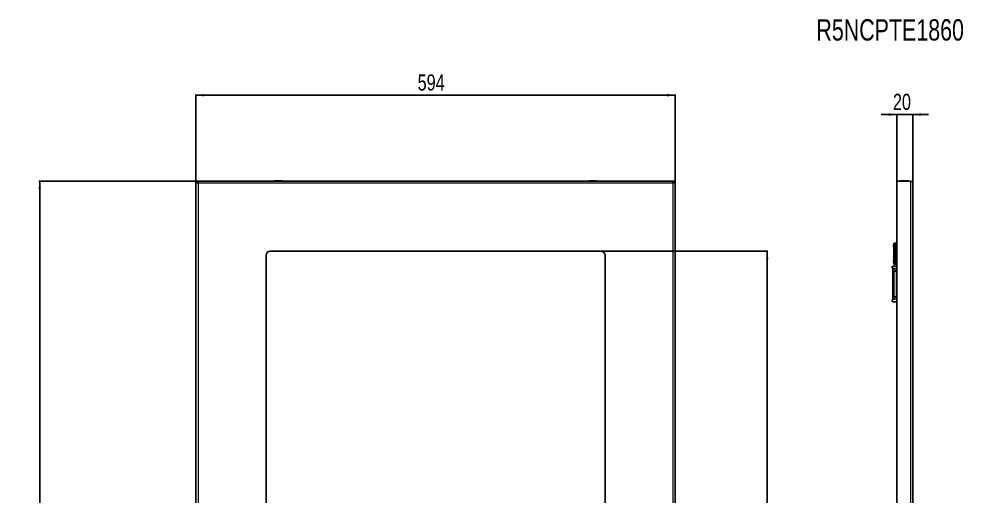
# Model space of a CAD drawing. Header units: millimetres. Extents: x -591 to 1706, y -1269 to 978.
# Drawn here: x -591 to 579, y 387 to 978 of the extents above; entities that cross this region are included whole.
import ezdxf

# ---------------------------------------------------------------- set-up
doc = ezdxf.new("R2010")
doc.units = ezdxf.units.MM
doc.layers.add('FORMAT', color=7, linetype='Continuous')
doc.styles.add('SLDTEXTSTYLE0', font='TXT', dxfattribs={"width": 0.75})
doc.dimstyles.new('SLDDIMSTYLE0', dxfattribs={"dimtxt": 20, "dimasz": 10, "dimexe": 0, "dimexo": 0.0625, "dimgap": 5, "dimtad": 2, "dimdec": 1, "dimrnd": 1e-09, "dimzin": 12, "dimdsep": 46, "dimtxsty": 'SLDTEXTSTYLE0', "dimsah": 1, "dimcen": 0.09, "dimadec": 0, "dimazin": 3, "dimtfac": 1, "dimtofl": 0, "dimtmove": 0, "dimatfit": 3, "dimfxl": 0, "dimfrac": 2, "dimtolj": 1, "dimtzin": 12, "dimarcsym": 0})
doc.dimstyles.new('SLDDIMSTYLE1', dxfattribs={"dimtxt": 20, "dimasz": 10, "dimexe": 0, "dimexo": 0.0625, "dimgap": 5, "dimtad": 2, "dimdec": 1, "dimrnd": 1e-09, "dimzin": 12, "dimdsep": 46, "dimtxsty": 'SLDTEXTSTYLE0', "dimsah": 1, "dimcen": 0.09, "dimadec": 0, "dimazin": 3, "dimtfac": 1, "dimtmove": 0, "dimatfit": 0, "dimfxl": 0, "dimfrac": 2, "dimtolj": 1, "dimtzin": 12, "dimarcsym": 0})

# ---------------------------------------------------------------- blocks, each defined once
blk = doc.blocks.new('_D')
at = {"layer": 'FORMAT'}
for p, q in [((-371.4, 777.4), (-371.4, 884.9)), ((-371.4, 883.9), (222.6, 883.9)), ((222.6, 777.4), (222.6, 884.9))]:
    blk.add_line(p, q, dxfattribs=at)
for points in [[(-371.4, 883.9), (-361.4, 882.3), (-361.4, 885.4)], [(222.6, 883.9), (212.6, 885.4), (212.6, 882.3)]]:
    blk.add_solid(points, dxfattribs=at)
at = {"layer": 'FORMAT', "insert": (-96.6, 909.6), "char_height": 20, "attachment_point": 1, "style": 'SLDTEXTSTYLE0'}
blk.add_mtext('594', dxfattribs=at)
blk = doc.blocks.new('_D_1')
at = {"layer": 'FORMAT'}
for p, q in [((-371.4, 777.4), (-566.1, 777.4)), ((-565.1, -977.6), (-565.1, 777.4)), ((-371.4, -977.6), (-566.1, -977.6))]:
    blk.add_line(p, q, dxfattribs=at)
for points in [[(-565.1, 777.4), (-566.6, 767.4), (-563.5, 767.4)], [(-565.1, -977.6), (-563.5, -967.6), (-566.6, -967.6)]]:
    blk.add_solid(points, dxfattribs=at)
at = {"layer": 'FORMAT', "insert": (-590.9, -129.7), "char_height": 20, "attachment_point": 1, "rotation": 90, "style": 'SLDTEXTSTYLE0'}
blk.add_mtext('1755', dxfattribs=at)
blk = doc.blocks.new('_D_3')
at = {"layer": 'FORMAT'}
for p, q in [((130.6, 690.4), (337.6, 690.4)), ((336.6, -890.6), (336.6, 690.4)), ((130.6, -890.6), (337.6, -890.6))]:
    blk.add_line(p, q, dxfattribs=at)
for points in [[(336.6, 690.4), (335.1, 680.4), (338.2, 680.4)], [(336.6, -890.6), (338.2, -880.6), (335.1, -880.6)]]:
    blk.add_solid(points, dxfattribs=at)
at = {"layer": 'FORMAT', "insert": (310.8, -129.7), "char_height": 20, "attachment_point": 1, "rotation": 90, "style": 'SLDTEXTSTYLE0'}
blk.add_mtext('1581', dxfattribs=at)
blk = doc.blocks.new('_D_5')
at = {"layer": 'FORMAT'}
for p, q in [((497.3, 859.9), (478, 859.9)), ((497.3, 777.4), (497.3, 860.9)), ((497.3, 859.9), (517.3, 859.9)), ((517.3, 774.8), (517.3, 860.9)), ((517.3, 859.9), (536.5, 859.9))]:
    blk.add_line(p, q, dxfattribs=at)
for points in [[(497.3, 859.9), (487.3, 861.4), (487.3, 858.3)], [(517.3, 859.9), (527.3, 858.3), (527.3, 861.4)]]:
    blk.add_solid(points, dxfattribs=at)
at = {"layer": 'FORMAT', "insert": (492.5, 885.6), "char_height": 20, "attachment_point": 1, "style": 'SLDTEXTSTYLE0'}
blk.add_mtext('20', dxfattribs=at)

msp = doc.modelspace()

# ---------------------------------------------------------------- linework, layer by layer
at = {"color": 7, "linetype": 'Continuous', "lineweight": 25}
for p, q in [((-371.39, -977.64), (-371.39, 777.36)), ((-371.39, 777.36), (-369.39, 777.36)), ((220.31, 777.36), (-369.09, 777.36)), ((-369.09, 775.64), (-369.09, 777.36)), ((220.31, 777.36), (220.31, 775.65)), ((222.61, 777.36), (220.61, 777.36)), ((222.61, -977.64), (222.61, 777.36)), ((497.27, -977.64), (497.27, 777.36)), ((514.67, 777.36), (497.27, 777.36)), ((517.27, 774.76), (517.27, -24.15)), ((493.67, 699.86), (493.67, 674.86)), ((497.27, 700.36), (495.67, 700.36)), ((-284.39, 685.36), (-284.39, -885.64)), ((130.61, 690.36), (-279.39, 690.36)), ((135.61, -885.64), (135.61, 685.36)), ((491.72, 671.36), (491.72, 669.36)), ((497.27, 671.86), (492.22, 671.86)), ((492.22, 668.86), (495.72, 668.86)), ((492.22, 668.86), (492.22, 668.56)), ((492.22, 631.16), (492.22, 668.56)), ((492.22, 668.56), (495.22, 668.56)), ((494.72, 668.86), (494.72, 668.56)), ((495.22, 668.56), (495.72, 668.56)), ((495.67, 674.36), (497.27, 674.36)), ((495.72, 668.56), (495.72, 668.86)), ((493.77, 665.86), (496.77, 665.86)), ((493.77, 633.86), (493.77, 665.86)), ((497.27, 665.86), (496.77, 665.86)), ((496.77, 633.86), (493.77, 633.86)), ((496.77, 633.86), (497.27, 633.86)), ((491.72, 630.36), (491.72, 628.36)), ((495.22, 631.16), (492.22, 631.16)), ((492.22, 631.16), (492.22, 630.86)), ((495.72, 630.86), (492.22, 630.86)), ((492.22, 627.86), (497.27, 627.86)), ((494.72, 631.16), (494.72, 630.86)), ((495.72, 631.16), (495.22, 631.16)), ((495.72, 630.86), (495.72, 631.16))]:
    msp.add_line(p, q, dxfattribs=at)
at = {"color": 8, "linetype": 'Continuous', "lineweight": 18}
for p, q in [((-368.79, 774.76), (-368.79, -24.3)), ((220.01, 774.76), (-368.79, 774.76)), ((-269.39, 777.48), (-274.25, 777.48)), ((-269.39, 777.61), (-274.14, 777.61)), ((-264.64, 777.61), (-269.39, 777.61)), ((-264.53, 777.48), (-269.39, 777.48)), ((125.47, 777.48), (115.75, 777.48)), ((125.36, 777.61), (115.86, 777.61)), ((220.01, -975.04), (220.01, 774.76)), ((511.13, 777.48), (501.41, 777.48)), ((511.02, 777.61), (501.52, 777.61)), ((514.67, -977.64), (514.67, 777.36)), ((495.67, 699.86), (497.27, 699.86)), ((495.67, 674.86), (495.67, 699.86)), ((495.22, 668.56), (495.22, 668.86)), ((495.22, 665.86), (495.22, 668.56)), ((497.27, 674.86), (495.67, 674.86)), ((496.77, 633.86), (496.77, 665.86)), ((495.22, 631.16), (495.22, 633.86)), ((495.22, 630.86), (495.22, 631.16))]:
    msp.add_line(p, q, dxfattribs=at)
at = {"color": 7, "linetype": 'Continuous', "lineweight": 25}
for centre, radius, start, end in [((-274.12, 777.48), 0.126, 96.02558, 180), ((-248.48, 777.42), 25.77, 179.86102, 180.13898), ((-269.39, 732.61), 45.25, 90.0016, 96.02558), ((-269.39, 732.61), 45.25, 83.97442, 89.9984), ((-264.65, 777.48), 0.126, 0, 83.97442), ((-290.29, 777.42), 25.77, 359.86102, 0.13898), ((115.88, 777.48), 0.126, 96.02558, 180), ((141.52, 777.42), 25.77, 179.86102, 180.13898), ((120.61, 732.61), 45.25, 90.0016, 96.02558), ((120.61, 732.61), 45.25, 83.97442, 89.9984), ((125.35, 777.48), 0.126, 0, 83.97442), ((99.71, 777.42), 25.77, 359.86102, 0.13898), ((501.54, 777.48), 0.126, 96.02558, 180), ((527.18, 777.42), 25.77, 179.86102, 180.13898), ((506.27, 732.61), 45.25, 90.0016, 96.02558), ((506.27, 732.61), 45.25, 83.97442, 89.9984), ((511.01, 777.48), 0.126, 0, 83.97442), ((485.37, 777.42), 25.77, 359.86102, 0.13898), ((-279.39, 685.36), 5, 90, 180), ((130.61, 685.36), 5, 0, 90), ((492.22, 671.36), 0.5, 90, 180), ((492.22, 669.36), 0.5, 180, 270), ((492.22, 630.36), 0.5, 90, 180), ((492.22, 628.36), 0.5, 180, 270)]:
    msp.add_arc(centre, radius, start, end, dxfattribs=at)
for points, knots in [([(-371.39, 777.36), (-371.39, 777.25), (-371.37, 777.14), (-371.31, 776.92), (-371.26, 776.81), (-371.12, 776.6), (-371.04, 776.49), (-370.86, 776.27), (-370.75, 776.16), (-370.5, 775.95), (-370.37, 775.84), (-370.09, 775.62), (-369.94, 775.51), (-369.47, 775.19), (-369.13, 774.97), (-368.79, 774.76)], [0, 0, 0, 0, 0.125, 0.125, 0.25, 0.25, 0.375, 0.375, 0.5, 0.5, 0.625, 0.625, 0.75, 0.75, 1, 1, 1, 1]), ([(-369.39, 777.36), (-369.39, 776.92), (-369.32, 776.49), (-369.1, 775.62), (-368.95, 775.19), (-368.79, 774.76)], [0, 0, 0, 0, 0.5, 0.5, 1, 1, 1, 1]), ([(-368.79, 774.76), (-368.81, 775.1), (-368.84, 775.44), (-368.89, 776.07), (-368.91, 776.35), (-368.96, 776.84), (-368.99, 777.03), (-369.04, 777.29), (-369.06, 777.36), (-369.09, 777.36)], [0, 0, 0, 0, 0.25, 0.25, 0.5, 0.5, 0.75, 0.75, 1, 1, 1, 1]), ([(220.31, 777.36), (220.29, 777.36), (220.26, 777.29), (220.21, 777.03), (220.19, 776.84), (220.14, 776.35), (220.11, 776.07), (220.06, 775.44), (220.04, 775.1), (220.01, 774.76)], [0, 0, 0, 0, 0.25, 0.25, 0.5, 0.5, 0.75, 0.75, 1, 1, 1, 1]), ([(220.01, 774.76), (220.18, 774.87), (220.35, 774.97), (220.69, 775.19), (220.85, 775.3), (221.17, 775.52), (221.32, 775.62), (221.6, 775.84), (221.73, 775.95), (221.97, 776.17), (222.08, 776.27), (222.27, 776.49), (222.35, 776.6), (222.54, 776.93), (222.61, 777.14), (222.61, 777.36)], [0, 0, 0, 0, 0.125, 0.125, 0.25, 0.25, 0.375, 0.375, 0.5, 0.5, 0.625, 0.625, 0.75, 0.75, 1, 1, 1, 1]), ([(220.01, 774.76), (220.17, 775.19), (220.32, 775.62), (220.55, 776.49), (220.61, 776.92), (220.61, 777.36)], [0, 0, 0, 0, 0.5, 0.5, 1, 1, 1, 1]), ([(514.67, 777.36), (514.84, 777.25), (515.01, 777.14), (515.35, 776.92), (515.51, 776.81), (515.83, 776.6), (515.98, 776.49), (516.26, 776.27), (516.39, 776.16), (516.63, 775.95), (516.74, 775.84), (516.93, 775.62), (517.01, 775.51), (517.21, 775.19), (517.27, 774.97), (517.27, 774.76)], [0, 0, 0, 0, 0.125, 0.125, 0.25, 0.25, 0.375, 0.375, 0.5, 0.5, 0.625, 0.625, 0.75, 0.75, 1, 1, 1, 1]), ([(493.37, 697.86), (493.37, 697.91), (493.37, 698), (493.37, 698.09), (493.37, 698.18), (493.37, 698.31), (493.37, 698.34), (493.37, 698.36)], [0, 0, 0, 0, 0.1246927, 0.1871822, 0.2497734, 0.5000394, 1, 1, 1, 1]), ([(493.37, 697.65), (493.37, 697.65), (493.37, 697.65), (493.37, 697.66), (493.37, 697.68), (493.37, 697.7), (493.37, 697.74), (493.37, 697.78), (493.37, 697.82), (493.37, 697.85), (493.37, 697.86)], [0, 0, 0, 0, 0.1288253, 0.1801694, 0.2433966, 0.3698599, 0.4998642, 0.7496495, 0.8434763, 1, 1, 1, 1]), ([(493.37, 696.14), (493.37, 696.22), (493.37, 696.38), (493.37, 696.59), (493.37, 696.77), (493.37, 696.94), (493.37, 697.04), (493.37, 697.06), (493.37, 697.06)], [0, 0, 0, 0, 0.12504855, 0.2498861, 0.37085579, 0.49981991, 0.74960864, 1, 1, 1, 1]), ([(493.37, 695.3), (493.37, 695.3), (493.37, 695.32), (493.37, 695.4), (493.37, 695.5), (493.37, 695.63), (493.37, 695.84), (493.37, 696.02), (493.37, 696.14)], [0, 0, 0, 0, 0.25007, 0.3791813, 0.5004993, 0.6241696, 0.7508424, 1, 1, 1, 1]), ([(493.37, 679.41), (493.37, 679.41), (493.37, 679.4), (493.37, 679.31), (493.37, 679.21), (493.37, 679.08), (493.37, 678.87), (493.37, 678.69), (493.37, 678.57)], [0, 0, 0, 0, 0.2500695, 0.3795588, 0.5004992, 0.6245563, 0.7508428, 1, 1, 1, 1]), ([(493.37, 678.57), (493.37, 678.53), (493.37, 678.45), (493.37, 678.3), (493.37, 678.12), (493.37, 677.94), (493.37, 677.77), (493.37, 677.67), (493.37, 677.66), (493.37, 677.65)], [0, 0, 0, 0, 0.06263661, 0.12527825, 0.25007232, 0.37484052, 0.49999408, 0.74969583, 1, 1, 1, 1]), ([(493.37, 677.06), (493.37, 677.06), (493.37, 677.06), (493.37, 677.05), (493.37, 677.03), (493.37, 677.01), (493.37, 676.95), (493.37, 676.9), (493.37, 676.85)], [0, 0, 0, 0, 0.1310705, 0.1824367, 0.2437962, 0.3713877, 0.5004416, 1, 1, 1, 1]), ([(493.37, 676.85), (493.37, 676.83), (493.37, 676.77), (493.37, 676.69), (493.37, 676.63), (493.37, 676.54), (493.37, 676.41), (493.37, 676.38), (493.37, 676.36)], [0, 0, 0, 0, 0.0626863, 0.1251726, 0.1876279, 0.2501847, 0.5003136, 1, 1, 1, 1])]:
    msp.add_open_spline(points, degree=3, knots=knots, dxfattribs=at)
for points in [[(493.67, 699.86), (493.68, 699.92), (493.69, 700.05), (493.81, 700.22), (493.98, 700.33), (494.11, 700.35), (494.17, 700.36)], [(495.67, 700.36), (495.48, 700.36), (495.08, 700.36), (494.59, 700.36), (494.24, 700.36), (494.19, 700.36), (494.17, 700.36)], [(494.17, 674.36), (494.11, 674.36), (493.98, 674.38), (493.81, 674.49), (493.69, 674.66), (493.68, 674.79), (493.67, 674.86)], [(494.17, 674.36), (494.19, 674.36), (494.24, 674.36), (494.59, 674.36), (495.08, 674.36), (495.48, 674.36), (495.67, 674.36)]]:
    msp.add_open_spline(points, degree=3, dxfattribs=at)
at = {"color": 8, "linetype": 'Continuous', "lineweight": 18}
for points in [[(495.67, 699.86), (495.41, 699.86), (494.89, 699.86), (494.23, 699.86), (493.76, 699.86), (493.7, 699.86), (493.67, 699.86)], [(495.67, 700.36), (495.67, 700.35), (495.67, 700.33), (495.67, 700.22), (495.67, 700.05), (495.67, 699.92), (495.67, 699.86)], [(493.67, 674.86), (493.7, 674.86), (493.76, 674.86), (494.23, 674.86), (494.89, 674.86), (495.41, 674.86), (495.67, 674.86)], [(495.67, 674.86), (495.67, 674.79), (495.67, 674.66), (495.67, 674.49), (495.67, 674.38), (495.67, 674.36), (495.67, 674.36)]]:
    msp.add_open_spline(points, degree=3, dxfattribs=at)

# ---------------------------------------------------------------- texts
at = {"layer": 'FORMAT', "insert": (397.62, 978.05), "char_height": 26.4583, "attachment_point": 1, "style": 'SLDTEXTSTYLE0'}
msp.add_mtext('R5NCPTE1860', dxfattribs=at)

# ---------------------------------------------------------------- dimensions: what is measured, and where the dimension line sits
at = {"layer": 'FORMAT'}
for base, p1, p2, dimstyle, picture, middle in [((222.61, 883.86), (-371.39, 777.36), (222.61, 777.36), 'SLDDIMSTYLE0', '_D', (-74.39, 883.86)), ((517.27, 859.86), (497.27, 777.36), (517.27, 774.76), 'SLDDIMSTYLE1', '_D_5', (507.27, 859.86))]:
    dim = msp.add_linear_dim(base=base, p1=p1, p2=p2, dimstyle=dimstyle, dxfattribs=at)
    dim.commit()
    dim.dimension.update_dxf_attribs({"geometry": picture, "text_midpoint": middle, "dimtype": 160})
for base, p1, p2, picture, middle in [((-565.09, 777.36), (-371.39, -977.64), (-371.39, 777.36), '_D_1', (-565.09, -100.14)), ((336.62, 690.36), (130.61, -890.64), (130.61, 690.36), '_D_3', (336.62, -100.14))]:
    dim = msp.add_linear_dim(base=base, p1=p1, p2=p2, angle=90, dimstyle='SLDDIMSTYLE0', dxfattribs=at)
    dim.commit()
    dim.dimension.update_dxf_attribs({"geometry": picture, "text_midpoint": middle, "dimtype": 160})

doc.saveas('drawing.dxf')
